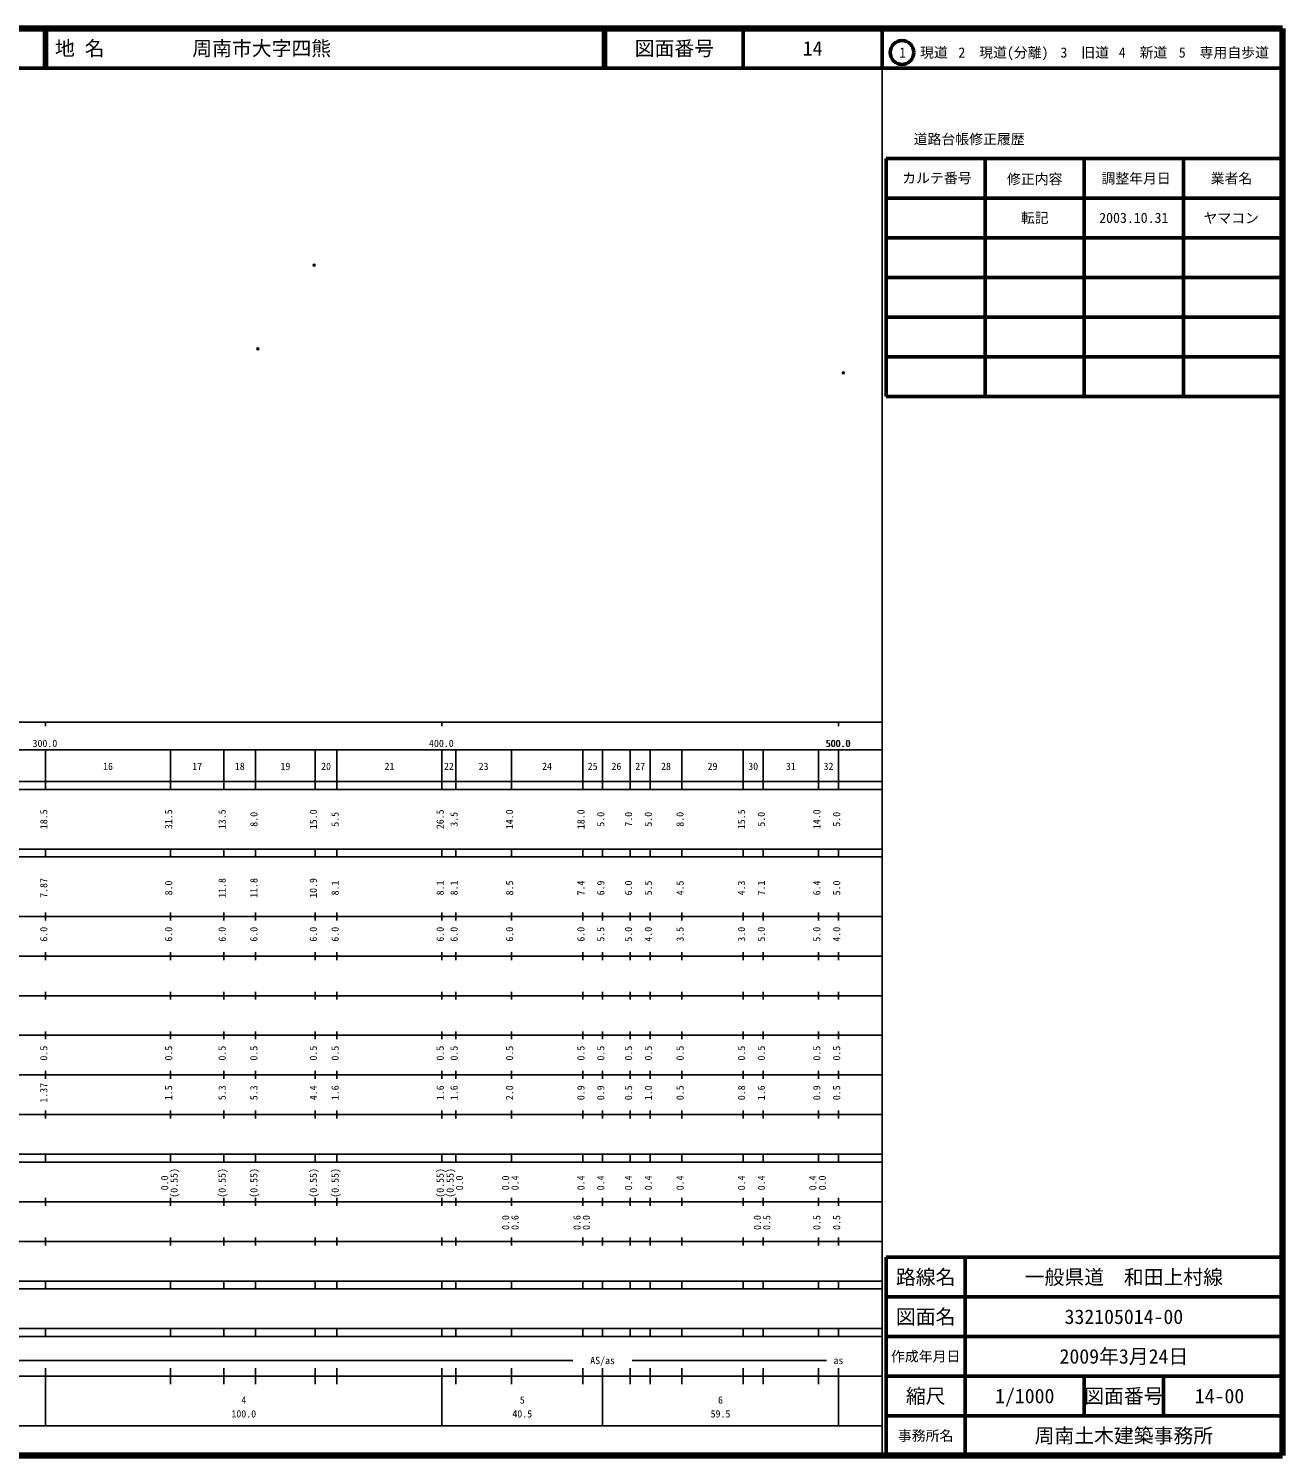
# Model space of a CAD drawing. Units: millimetres on the paper. Extents: x 40 to 680, y 20 to 380.
# Drawn here: x 363.7 to 680, y 20 to 380 of the extents above; entities that cross this region are included whole.
import ezdxf
from ezdxf.enums import TextEntityAlignment as Align

# ---------------------------------------------------------------- set-up
doc = ezdxf.new("R2010")
doc.units = ezdxf.units.MM
doc.header["$PDMODE"] = 32
doc.header["$PDSIZE"] = 0.5
doc.layers.add('M-OTRS', color=6, linetype='Continuous')
doc.layers.add('M-TTL-TXT', color=7, linetype='Continuous')
for name, color, linetype, lineweight in [('M-TTL', 2, 'Continuous', 140), ('M-TTL-BAND', 7, 'Continuous', 25), ('M-TTL-FRAM', 2, 'Continuous', 50), ('M-TTL-LINE', 7, 'Continuous', 50)]:
    doc.layers.add(name, color=color, linetype=linetype, lineweight=lineweight)
doc.styles.add('ＭＳ ゴシック', font='')
doc.styles.get('ＭＳ ゴシック').set_extended_font_data('MS Gothic')

msp = doc.modelspace()

# ---------------------------------------------------------------- linework, layer by layer
at = {"layer": 'M-OTRS'}
for p in [(435.736, 320.272), (421.541, 299.16), (569.234, 293.123)]:
    msp.add_point(p, dxfattribs=at)
at = {"layer": 'M-TTL'}
for p, q in [((680, 380), (40, 380)), ((680, 20), (680, 380)), ((40, 20), (680, 20))]:
    msp.add_line(p, q, dxfattribs=at)
at = {"layer": 'M-TTL-BAND'}
for p, q in [((579, 20), (579, 370)), ((40, 205), (579, 205)), ((368, 205), (368, 204)), ((468, 205), (468, 204)), ((568, 205), (568, 204)), ((68, 198), (579, 198)), ((368, 188), (368, 198)), ((399.5, 188), (399.5, 198)), ((413, 188), (413, 198)), ((421, 188), (421, 198)), ((436, 188), (436, 198)), ((441.5, 188), (441.5, 198)), ((468, 188), (468, 198)), ((471.5, 188), (471.5, 198)), ((485.5, 188), (485.5, 198)), ((503.5, 188), (503.5, 198)), ((508.5, 188), (508.5, 198)), ((515.5, 188), (515.5, 198)), ((520.5, 188), (520.5, 198)), ((528.5, 188), (528.5, 198)), ((544, 188), (544, 198)), ((549, 188), (549, 198)), ((563, 188), (563, 198)), ((568, 188), (568, 198)), ((40, 190), (579, 190)), ((40, 188), (579, 188)), ((40, 173), (579, 173)), ((368, 171), (368, 173)), ((399.5, 171), (399.5, 173)), ((413, 171), (413, 173)), ((421, 171), (421, 173)), ((436, 171), (436, 173)), ((441.5, 171), (441.5, 173)), ((468, 171), (468, 173)), ((471.5, 171), (471.5, 173)), ((485.5, 171), (485.5, 173)), ((503.5, 171), (503.5, 173)), ((508.5, 171), (508.5, 173)), ((515.5, 171), (515.5, 173)), ((520.5, 171), (520.5, 173)), ((528.5, 171), (528.5, 173)), ((544, 171), (544, 173)), ((549, 171), (549, 173)), ((563, 171), (563, 173)), ((568, 171), (568, 173)), ((40, 171), (579, 171)), ((40, 156), (579, 156)), ((368, 155), (368, 157)), ((399.5, 155), (399.5, 157)), ((413, 155), (413, 157)), ((421, 155), (421, 157)), ((436, 155), (436, 157)), ((441.5, 155), (441.5, 157)), ((468, 155), (468, 157)), ((471.5, 155), (471.5, 157)), ((485.5, 155), (485.5, 157)), ((503.5, 155), (503.5, 157)), ((508.5, 155), (508.5, 157)), ((515.5, 155), (515.5, 157)), ((520.5, 155), (520.5, 157)), ((528.5, 155), (528.5, 157)), ((544, 155), (544, 157)), ((549, 155), (549, 157)), ((563, 155), (563, 157)), ((568, 155), (568, 157)), ((46, 146), (579, 146)), ((368, 145), (368, 147)), ((399.5, 145), (399.5, 147)), ((413, 145), (413, 147)), ((421, 145), (421, 147)), ((436, 145), (436, 147)), ((441.5, 145), (441.5, 147)), ((468, 145), (468, 147)), ((471.5, 145), (471.5, 147)), ((485.5, 145), (485.5, 147)), ((503.5, 145), (503.5, 147)), ((508.5, 145), (508.5, 147)), ((515.5, 145), (515.5, 147)), ((520.5, 145), (520.5, 147)), ((528.5, 145), (528.5, 147)), ((544, 145), (544, 147)), ((549, 145), (549, 147)), ((563, 145), (563, 147)), ((568, 145), (568, 147)), ((368, 135), (368, 137)), ((399.5, 135), (399.5, 137)), ((413, 135), (413, 137)), ((421, 135), (421, 137)), ((436, 135), (436, 137)), ((441.5, 135), (441.5, 137)), ((468, 135), (468, 137)), ((471.5, 135), (471.5, 137)), ((485.5, 135), (485.5, 137)), ((503.5, 135), (503.5, 137)), ((508.5, 135), (508.5, 137)), ((515.5, 135), (515.5, 137)), ((520.5, 135), (520.5, 137)), ((528.5, 135), (528.5, 137)), ((544, 135), (544, 137)), ((549, 135), (549, 137)), ((563, 135), (563, 137)), ((568, 135), (568, 137)), ((52, 136), (579, 136)), ((46, 126), (579, 126)), ((368, 125), (368, 127)), ((399.5, 125), (399.5, 127)), ((413, 125), (413, 127)), ((421, 125), (421, 127)), ((436, 125), (436, 127)), ((441.5, 125), (441.5, 127)), ((468, 125), (468, 127)), ((471.5, 125), (471.5, 127)), ((485.5, 125), (485.5, 127)), ((503.5, 125), (503.5, 127)), ((508.5, 125), (508.5, 127)), ((515.5, 125), (515.5, 127)), ((520.5, 125), (520.5, 127)), ((528.5, 125), (528.5, 127)), ((544, 125), (544, 127)), ((549, 125), (549, 127)), ((563, 125), (563, 127)), ((568, 125), (568, 127)), ((52, 116), (579, 116)), ((368, 115), (368, 117)), ((399.5, 115), (399.5, 117)), ((413, 115), (413, 117)), ((421, 115), (421, 117)), ((436, 115), (436, 117)), ((441.5, 115), (441.5, 117)), ((468, 115), (468, 117)), ((471.5, 115), (471.5, 117)), ((485.5, 115), (485.5, 117)), ((503.5, 115), (503.5, 117)), ((508.5, 115), (508.5, 117)), ((515.5, 115), (515.5, 117)), ((520.5, 115), (520.5, 117)), ((528.5, 115), (528.5, 117)), ((544, 115), (544, 117)), ((549, 115), (549, 117)), ((563, 115), (563, 117)), ((568, 115), (568, 117)), ((46, 106), (579, 106)), ((368, 105), (368, 107)), ((399.5, 105), (399.5, 107)), ((413, 105), (413, 107)), ((421, 105), (421, 107)), ((436, 105), (436, 107)), ((441.5, 105), (441.5, 107)), ((468, 105), (468, 107)), ((471.5, 105), (471.5, 107)), ((485.5, 105), (485.5, 107)), ((503.5, 105), (503.5, 107)), ((508.5, 105), (508.5, 107)), ((515.5, 105), (515.5, 107)), ((520.5, 105), (520.5, 107)), ((528.5, 105), (528.5, 107)), ((544, 105), (544, 107)), ((549, 105), (549, 107)), ((563, 105), (563, 107)), ((568, 105), (568, 107)), ((40, 96), (579, 96)), ((40, 94), (579, 94)), ((368, 94), (368, 96)), ((399.5, 94), (399.5, 96)), ((413, 94), (413, 96)), ((421, 94), (421, 96)), ((436, 94), (436, 96)), ((441.5, 94), (441.5, 96)), ((468, 94), (468, 96)), ((471.5, 94), (471.5, 96)), ((485.5, 94), (485.5, 96)), ((503.5, 94), (503.5, 96)), ((508.5, 94), (508.5, 96)), ((515.5, 94), (515.5, 96)), ((520.5, 94), (520.5, 96)), ((528.5, 94), (528.5, 96)), ((544, 94), (544, 96)), ((549, 94), (549, 96)), ((563, 94), (563, 96)), ((568, 94), (568, 96)), ((49, 84), (579, 84)), ((368, 83), (368, 85)), ((399.5, 83), (399.5, 85)), ((413, 83), (413, 85)), ((421, 83), (421, 85)), ((436, 83), (436, 85)), ((441.5, 83), (441.5, 85)), ((468, 83), (468, 85)), ((471.5, 83), (471.5, 85)), ((485.5, 83), (485.5, 85)), ((503.5, 83), (503.5, 85)), ((508.5, 83), (508.5, 85)), ((515.5, 83), (515.5, 85)), ((520.5, 83), (520.5, 85)), ((528.5, 83), (528.5, 85)), ((544, 83), (544, 85)), ((549, 83), (549, 85)), ((563, 83), (563, 85)), ((568, 83), (568, 85)), ((40, 74), (579, 74)), ((368, 73), (368, 75)), ((399.5, 73), (399.5, 75)), ((413, 73), (413, 75)), ((421, 73), (421, 75)), ((436, 73), (436, 75)), ((441.5, 73), (441.5, 75)), ((468, 73), (468, 75)), ((471.5, 73), (471.5, 75)), ((485.5, 73), (485.5, 75)), ((503.5, 73), (503.5, 75)), ((508.5, 73), (508.5, 75)), ((515.5, 73), (515.5, 75)), ((520.5, 73), (520.5, 75)), ((528.5, 73), (528.5, 75)), ((544, 73), (544, 75)), ((549, 73), (549, 75)), ((563, 73), (563, 75)), ((568, 73), (568, 75)), ((40, 64), (579, 64)), ((40, 62), (579, 62)), ((368, 62), (368, 64)), ((399.5, 62), (399.5, 64)), ((413, 62), (413, 64)), ((421, 62), (421, 64)), ((436, 62), (436, 64)), ((441.5, 62), (441.5, 64)), ((468, 62), (468, 64)), ((471.5, 62), (471.5, 64)), ((485.5, 62), (485.5, 64)), ((503.5, 62), (503.5, 64)), ((508.5, 62), (508.5, 64)), ((515.5, 62), (515.5, 64)), ((520.5, 62), (520.5, 64)), ((528.5, 62), (528.5, 64)), ((544, 62), (544, 64)), ((549, 62), (549, 64)), ((563, 62), (563, 64)), ((568, 62), (568, 64)), ((40, 52), (579, 52)), ((368, 50), (368, 52)), ((399.5, 50), (399.5, 52)), ((413, 50), (413, 52)), ((421, 50), (421, 52)), ((436, 50), (436, 52)), ((441.5, 50), (441.5, 52)), ((468, 50), (468, 52)), ((471.5, 50), (471.5, 52)), ((485.5, 50), (485.5, 52)), ((503.5, 50), (503.5, 52)), ((508.5, 50), (508.5, 52)), ((515.5, 50), (515.5, 52)), ((520.5, 50), (520.5, 52)), ((528.5, 50), (528.5, 52)), ((544, 50), (544, 52)), ((549, 50), (549, 52)), ((563, 50), (563, 52)), ((568, 50), (568, 52)), ((40, 50), (579, 50)), ((71, 44), (501, 44)), ((516, 44), (565, 44)), ((40, 40), (579, 40)), ((368, 27.5), (368, 42)), ((399.5, 38), (399.5, 42)), ((413, 38), (413, 42)), ((421, 38), (421, 42)), ((436, 38), (436, 42)), ((441.5, 38), (441.5, 42)), ((468, 27.5), (468, 42)), ((471.5, 38), (471.5, 42)), ((485.5, 38), (485.5, 42)), ((503.5, 38), (503.5, 42)), ((508.5, 27.5), (508.5, 42)), ((515.5, 38), (515.5, 42)), ((520.5, 38), (520.5, 42)), ((528.5, 38), (528.5, 42)), ((544, 38), (544, 42)), ((549, 38), (549, 42)), ((563, 38), (563, 42)), ((568, 27.5), (568, 42)), ((68, 27.5), (579, 27.5))]:
    msp.add_line(p, q, dxfattribs=at)
at = {"layer": 'M-TTL-FRAM'}
for p, q in [((580, 347.197), (580, 287.197)), ((580, 347.197), (680, 347.197)), ((580, 287.197), (680, 287.197)), ((680, 70), (580, 70)), ((580, 70), (580, 20))]:
    msp.add_line(p, q, dxfattribs=at)
at = {"layer": 'M-TTL-LINE'}
for p, q in [((367.75, 380), (367.75, 370)), ((368.25, 380), (368.25, 370)), ((508.747, 380), (508.747, 370)), ((509.247, 380), (509.247, 370)), ((543.997, 380), (543.997, 370)), ((579, 380), (579, 370)), ((40, 370), (680, 370)), ((605, 347.197), (605, 287.197)), ((630, 347.197), (630, 287.197)), ((655, 347.197), (655, 287.197)), ((580, 337.197), (680, 337.197)), ((580, 327.197), (680, 327.197)), ((580, 317.197), (680, 317.197)), ((580, 307.197), (680, 307.197)), ((580, 297.197), (680, 297.197)), ((600, 70), (600, 20)), ((680, 60), (580, 60)), ((680, 50), (580, 50)), ((680, 40), (580, 40)), ((630, 40), (630, 30)), ((650, 40), (650, 30)), ((680, 30), (580, 30))]:
    msp.add_line(p, q, dxfattribs=at)
msp.add_circle((584.031, 373.958), 3, dxfattribs=at)

# ---------------------------------------------------------------- texts
at = {"layer": 'M-TTL-BAND', "style": 'ＭＳ ゴシック'}
for s, p in [('300.0', (367.844, 198.195)), ('400.0', (467.844, 198.195)), ('500.0', (567.844, 198.195)), ('500.0', (568, 198.195)), ('16', (383.75, 192.405)), ('17', (406.25, 192.405)), ('18', (417, 192.405)), ('19', (428.5, 192.405)), ('20', (438.75, 192.405)), ('21', (454.75, 192.405)), ('22', (469.75, 192.405)), ('23', (478.5, 192.405)), ('24', (494.5, 192.405)), ('25', (506, 192.405)), ('26', (512, 192.405)), ('27', (518, 192.405)), ('28', (524.5, 192.405)), ('29', (536.25, 192.405)), ('30', (546.5, 192.405)), ('31', (556, 192.405)), ('32', (565.5, 192.405)), ('AS/as', (508.5, 42.5)), ('as', (568, 42.5)), ('4', (418, 32.523)), ('5', (488.25, 32.523)), ('6', (538.25, 32.523)), ('100.0', (418, 29.033)), ('40.5', (488.25, 29.033)), ('59.5', (538.25, 29.033))]:
    msp.add_text(s, height=1.833, dxfattribs=at).set_placement(p, align=Align.BOTTOM_CENTER)
for s, p in [('18.5', (369, 180.5)), ('31.5', (400.5, 180.5)), ('13.5', (414, 180.5)), ('8.0', (422, 180.5)), ('15.0', (437, 180.5)), ('5.5', (442.5, 180.5)), ('26.5', (469, 180.5)), ('3.5', (472.5, 180.5)), ('14.0', (486.5, 180.5)), ('18.0', (504.5, 180.5)), ('5.0', (509.5, 180.5)), ('7.0', (516.5, 180.5)), ('5.0', (521.5, 180.5)), ('8.0', (529.5, 180.5)), ('15.5', (545, 180.5)), ('5.0', (550, 180.5)), ('14.0', (564, 180.5)), ('5.0', (569, 180.5)), ('7.87', (369, 163.174)), ('8.0', (400.5, 163.174)), ('11.8', (414, 163.174)), ('11.8', (422, 163.174)), ('10.9', (437, 163.174)), ('8.1', (442.5, 163.174)), ('8.1', (469, 163.174)), ('8.1', (472.5, 163.174)), ('8.5', (486.5, 163.174)), ('7.4', (504.5, 163.174)), ('6.9', (509.5, 163.174)), ('6.0', (516.5, 163.174)), ('5.5', (521.5, 163.174)), ('4.5', (529.5, 163.174)), ('4.3', (545, 163.174)), ('7.1', (550, 163.174)), ('6.4', (564, 163.174)), ('5.0', (569, 163.174)), ('6.0', (369, 151.5)), ('6.0', (400.5, 151.5)), ('6.0', (414, 151.5)), ('6.0', (422, 151.5)), ('6.0', (437, 151.5)), ('6.0', (442.5, 151.5)), ('6.0', (469, 151.5)), ('6.0', (472.5, 151.5)), ('6.0', (486.5, 151.5)), ('6.0', (504.5, 151.5)), ('5.5', (509.5, 151.5)), ('5.0', (516.5, 151.5)), ('4.0', (521.5, 151.5)), ('3.5', (529.5, 151.5)), ('3.0', (545, 151.5)), ('5.0', (550, 151.5)), ('5.0', (564, 151.5)), ('4.0', (569, 151.5)), ('0.5', (369, 121.5)), ('0.5', (400.5, 121.5)), ('0.5', (414, 121.5)), ('0.5', (422, 121.5)), ('0.5', (437, 121.5)), ('0.5', (442.5, 121.5)), ('0.5', (469, 121.5)), ('0.5', (472.5, 121.5)), ('0.5', (486.5, 121.5)), ('0.5', (504.5, 121.5)), ('0.5', (509.5, 121.5)), ('0.5', (516.5, 121.5)), ('0.5', (521.5, 121.5)), ('0.5', (529.5, 121.5)), ('0.5', (545, 121.5)), ('0.5', (550, 121.5)), ('0.5', (564, 121.5)), ('0.5', (569, 121.5)), ('1.37', (369, 111.5)), ('1.5', (400.5, 111.5)), ('5.3', (414, 111.5)), ('5.3', (422, 111.5)), ('4.4', (437, 111.5)), ('1.6', (442.5, 111.5)), ('1.6', (469, 111.5)), ('1.6', (472.5, 111.5)), ('2.0', (486.5, 111.5)), ('0.9', (504.5, 111.5)), ('0.9', (509.5, 111.5)), ('0.5', (516.5, 111.5)), ('1.0', (521.5, 111.5)), ('0.5', (529.5, 111.5)), ('0.8', (545, 111.5)), ('1.6', (550, 111.5)), ('0.9', (564, 111.5)), ('0.5', (569, 111.5)), ('0.0', (399.5, 88.764)), ('(0.55)', (401.87, 88.764)), ('(0.55)', (414, 88.764)), ('(0.55)', (422, 88.764)), ('(0.55)', (437, 88.764)), ('(0.55)', (442.5, 88.764)), ('(0.55)', (469, 88.764)), ('(0.55)', (471.5, 88.764)), ('0.0', (473.87, 88.764)), ('0.0', (485.5, 88.764)), ('0.4', (487.87, 88.764)), ('0.4', (504.5, 88.764)), ('0.4', (509.5, 88.764)), ('0.4', (516.5, 88.764)), ('0.4', (521.5, 88.764)), ('0.4', (529.5, 88.764)), ('0.4', (545, 88.764)), ('0.4', (550, 88.764)), ('0.4', (563, 88.764)), ('0.0', (565.37, 88.764)), ('0.0', (485.5, 78.764)), ('0.6', (487.87, 78.764)), ('0.6', (503.5, 78.764)), ('0.0', (505.87, 78.764)), ('0.0', (549, 78.764)), ('0.5', (551.37, 78.764)), ('0.5', (564, 78.764)), ('0.5', (569, 78.764))]:
    msp.add_text(s, height=1.833, rotation=90, dxfattribs=at).set_placement(p, align=Align.BOTTOM_CENTER)
at = {"layer": 'M-TTL-TXT', "style": 'ＭＳ ゴシック'}
for s, p in [('地 名', (370.38, 375)), ('周南市大字四熊', (405.024, 375))]:
    msp.add_text(s, height=3.666, dxfattribs=at).set_placement(p, align=Align.MIDDLE_LEFT)
for s, height, p in [('図面番号', 3.666, (526.622, 375)), ('14', 3.666, (561.497, 375)), ('1\u3000現道', 2.566, (589.448, 373.958)), ('2\u3000現道(分離)', 2.566, (609.619, 373.958)), ('3\u3000旧道', 2.566, (630.121, 373.958)), ('4\u3000新道', 2.566, (644.824, 373.958)), ('5\u3000専用自歩道', 2.566, (665.228, 373.958)), ('道路台帳修正履歴', 2.566, (600.968, 352.113)), ('カルテ番号', 2.566, (592.839, 342.277)), ('修正内容', 2.566, (617.509, 342.023)), ('調整年月日', 2.566, (643.089, 342.197)), ('業者名', 2.566, (667.134, 342.197)), ('転記', 2.566, (617.5, 332.245)), ('2003.10.31', 2.566, (642.5, 332.245)), ('ヤマコン', 2.566, (667.077, 332.189)), ('路線名', 3.666, (590, 65)), ('路線名', 3.666, (590, 65)), ('一般県道\u3000和田上村線', 3.666, (640, 65)), ('図面名', 3.666, (590, 55)), ('図面名', 3.666, (590, 55)), ('332105014-00', 3.666, (640, 55)), ('2009年3月24日', 3.666, (640, 45)), ('作成年月日', 2.566, (590, 45)), ('作成年月日', 2.566, (590, 45)), ('縮尺', 3.666, (590, 35)), ('縮尺', 3.666, (590, 35)), ('1/1000', 3.666, (615, 35)), ('図面番号', 3.666, (640, 35)), ('図面番号', 3.666, (640, 35)), ('14-00', 3.666, (664.125, 35)), ('事務所名', 2.566, (590, 25)), ('事務所名', 2.566, (590, 25)), ('周南土木建築事務所', 3.666, (640, 25))]:
    msp.add_text(s, height=height, dxfattribs=at).set_placement(p, align=Align.MIDDLE_CENTER)

doc.saveas('drawing.dxf')
